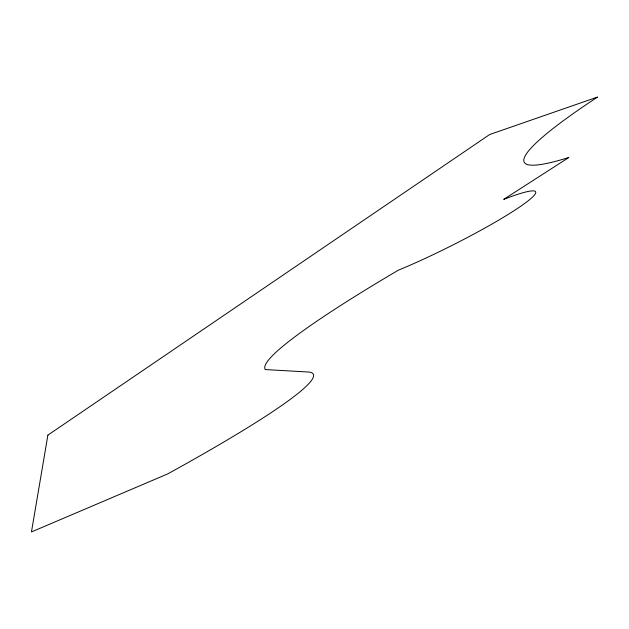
<?xml version="1.0" encoding="UTF-8"?>
<svg xmlns="http://www.w3.org/2000/svg" width="629" height="629" viewBox="0 0 629 629"><rect width="100%" height="100%" fill="white"/><g stroke="black" fill="none" stroke-linecap="round" stroke-linejoin="round"><path stroke-width="0.94" d="M47.883 435.134L31.45 531.945L167.786 473.873A439.718 34.186 -25.5 0 0 309.704 372.101L265.312 369.561A388.848 34.328 -26.9 0 1 398.283 270.218A99.453 10.347 -26.7 0 0 518.367 207.861A99.453 10.347 -26.7 0 0 503.719 199.369L568.86 157.478A273.112 31.128 -27.7 0 1 597.55 97.055L489.676 134.52L47.883 435.134"/></g></svg>
